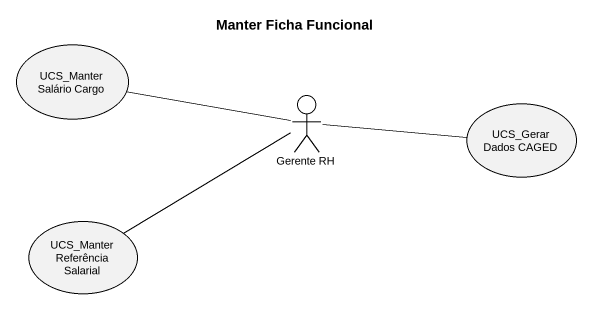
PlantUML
@startuml
title Manter Ficha Funcional
usecase "UCS_Manter Salário Cargo" as UCS_Manter_Salário_Cargo
actor "Gerente RH" as Gerente_RH
usecase "UCS_Gerar Dados CAGED" as UCS_Gerar_Dados_CAGED
usecase "UCS_Manter Referência Salarial" as UCS_Manter_Referência
Gerente_RH -left- UCS_Manter_Salário_Cargo
Gerente_RH -right- UCS_Gerar_Dados_CAGED
Gerente_RH -left- UCS_Manter_Referência
@enduml
